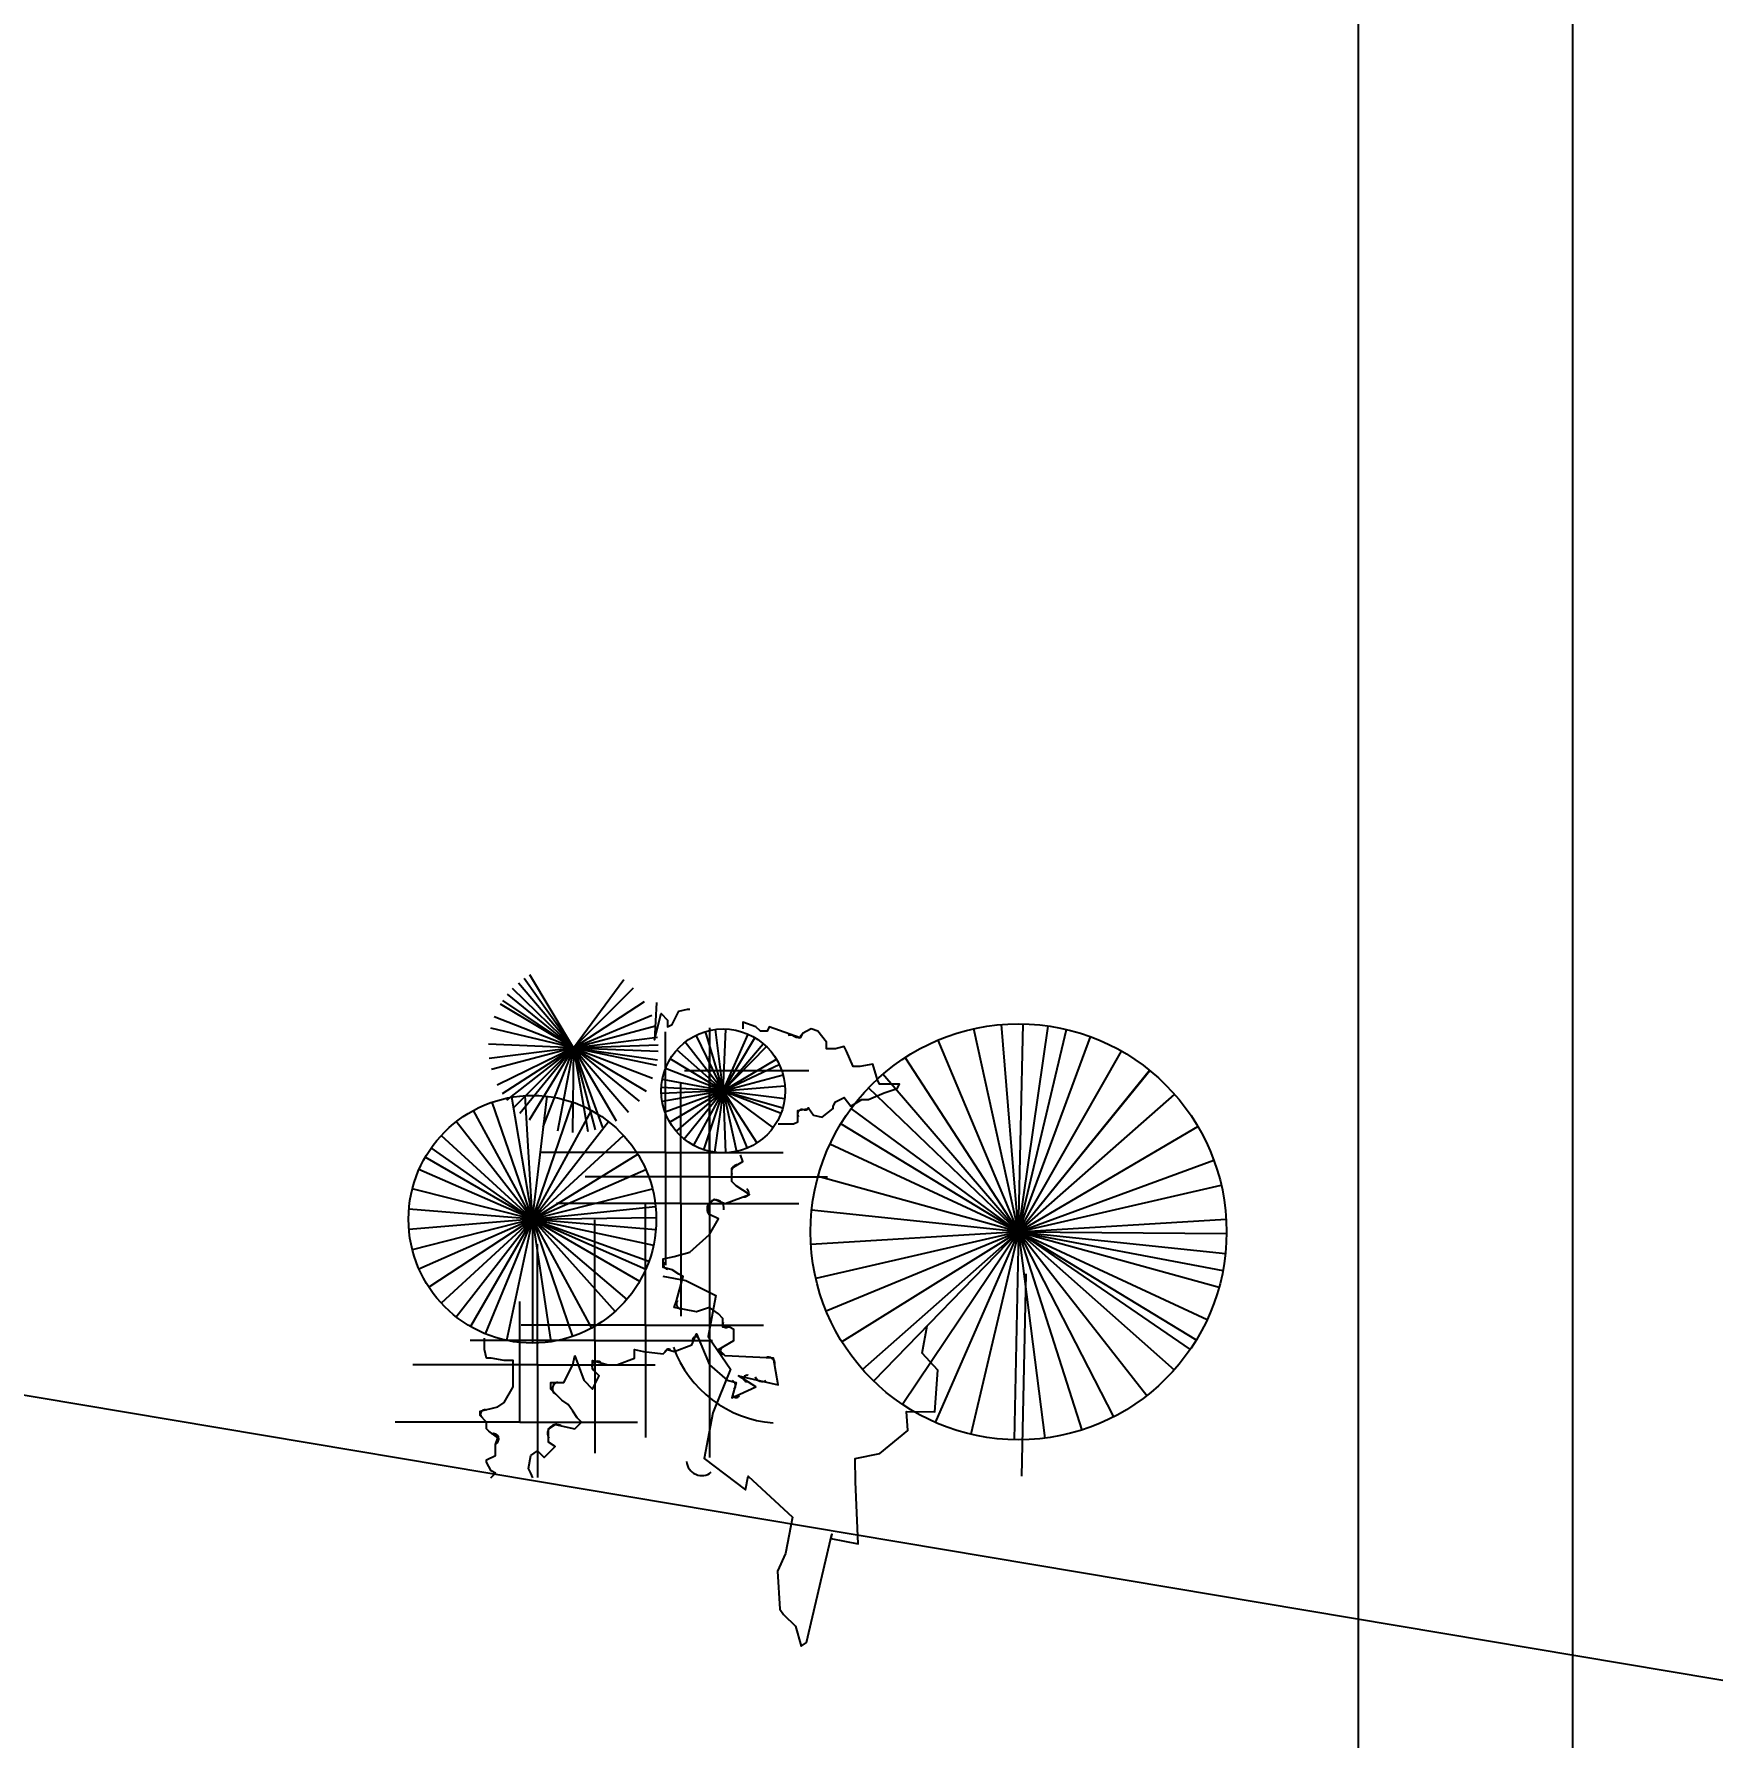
# Model space of a CAD drawing. Header units: millimetres. Extents: x 387 to 811, y 539 to 827.
# Drawn here: x 518.936 to 522.553, y 744.892 to 748.564 of the extents above; entities that cross this region are included whole.
import ezdxf

# ---------------------------------------------------------------- set-up
doc = ezdxf.new("R2010")
doc.units = ezdxf.units.MM
doc.layers.add('cuvas de nível', color=51, linetype='Continuous')
doc.layers.add('vegetação', color=112, linetype='Continuous')
doc.styles.add('ROMANS', font='romans')
doc.dimstyles.new('Cotas_trabalho', dxfattribs={"dimtxt": 0.15, "dimasz": 0.05, "dimexe": 0.2, "dimexo": 0.2, "dimgap": 0.1, "dimtad": 1, "dimzin": 4, "dimdsep": 46, "dimtxsty": 'ROMANS', "dimblk": 'DOT', "dimcen": 0.5, "dimclrd": 256, "dimclre": 256, "dimclrt": 256, "dimadec": 0, "dimazin": 0, "dimtfac": 0.666667, "dimtmove": 2, "dimatfit": 0, "dimldrblk": 'DOT', "dimfxl": 1, "dimtolj": 1, "dimtzin": 4, "dimarcsym": 0})

# ---------------------------------------------------------------- blocks, each defined once
blk = doc.blocks.new('_DOT')
at = {"color": 0, "linetype": 'ByBlock'}
blk.add_line((-0.5, 0), (-1, 0), dxfattribs=at)
at = {"color": 0, "linetype": 'ByBlock', "const_width": 0.5}
blk.add_lwpolyline([(-0.25, 0, 1), (0.25, 0, 1)], format="xyb", close=True, dxfattribs=at)
blk = doc.blocks.new('*D161')
at = {"lineweight": -2}
blk.add_line((522.2513, 750.2345), (522.2513, 738.2101), dxfattribs=at)
at = {"layer": 'Defpoints', "color": 0}
for p in [(522.2513, 750.2845), (522.2513, 738.1601), (522.2513, 738.1601)]:
    blk.add_point(p, dxfattribs=at)
at = {"lineweight": -2, "xscale": 0.05, "yscale": 0.05, "zscale": 0.05}
for p, rotation in [((522.2513, 750.2845), 90), ((522.2513, 738.1601), 270)]:
    blk.add_blockref('_DOT', p, dxfattribs=dict(at, rotation=rotation))
at = {"insert": (522.0763, 744.2223), "char_height": 0.15, "attachment_point": 5, "rotation": 90, "style": 'ROMANS'}
blk.add_mtext('\\A1;12.12', dxfattribs=at)
blk = doc.blocks.new('*D162')
at = {"lineweight": -2}
for p, q in [((521.9887, 773.1601), (521.9893, 773.1601)), ((521.7893, 773.1101), (521.7893, 738.21))]:
    blk.add_line(p, q, dxfattribs=at)
at = {"layer": 'Defpoints', "color": 0}
for p in [(521.7887, 773.1601, 54), (521.7893, 738.16, 20.5879), (521.7893, 738.16)]:
    blk.add_point(p, dxfattribs=at)
at = {"lineweight": -2, "xscale": 0.05, "yscale": 0.05, "zscale": 0.05}
for p, rotation in [((521.7893, 773.1601), 90), ((521.7893, 738.16), 270)]:
    blk.add_blockref('_DOT', p, dxfattribs=dict(at, rotation=rotation))
at = {"insert": (521.6143, 755.66), "char_height": 0.15, "attachment_point": 5, "rotation": 90, "style": 'ROMANS'}
blk.add_mtext('\\A1;35.00', dxfattribs=at)

msp = doc.modelspace()

# ---------------------------------------------------------------- linework, layer by layer
at = {"layer": 'cuvas de nível'}
msp.add_polyline3d([(501.0135, 748.4948, 105), (508.3407, 747.2934, 105), (516.4007, 746.0534, 105), (522.9471, 744.9542, 105)], dxfattribs=at)
at = {"layer": 'vegetação'}
for p, q in [((520.0981, 746.3796, 54), (520.0045, 746.5367, 54)), ((520.0981, 746.3796, 54), (520.0045, 746.5367, 54)), ((520.0981, 746.3796, 54), (519.9561, 746.4948, 54)), ((520.0981, 746.3796, 54), (519.9561, 746.4948, 54)), ((520.0981, 746.3796, 54), (519.967, 746.5071, 54)), ((520.0981, 746.3796, 54), (519.967, 746.5071, 54)), ((520.0981, 746.3796, 54), (519.9799, 746.5191, 54)), ((520.0981, 746.3796, 54), (519.9799, 746.5191, 54)), ((520.0981, 746.3796, 54), (519.9919, 746.5285, 54)), ((520.0981, 746.3796, 54), (519.9919, 746.5285, 54)), ((520.0981, 746.3796, 54), (520.2069, 746.5266, 54)), ((520.0981, 746.3796, 54), (520.2069, 746.5266, 54)), ((520.0981, 746.3796, 54), (520.2275, 746.5089, 54)), ((520.0981, 746.3796, 54), (520.2275, 746.5089, 54)), ((520.0981, 746.3796, 54), (519.941, 746.4732, 54)), ((520.0981, 746.3796, 54), (519.941, 746.4732, 54)), ((520.0981, 746.3796, 54), (519.9464, 746.4816, 54)), ((520.0981, 746.3796, 54), (519.9464, 746.4816, 54)), ((520.0981, 746.3796, 54), (520.2516, 746.479, 54)), ((520.0981, 746.3796, 54), (520.2516, 746.479, 54)), ((520.0981, 746.3796, 54), (520.2516, 746.479, 54)), ((520.0981, 746.3796, 54), (520.2516, 746.479, 54)), ((520.0981, 746.3796, 54), (519.9202, 746.4218, 54)), ((520.0981, 746.3796, 54), (519.9202, 746.4218, 54)), ((520.0981, 746.3796, 54), (519.9278, 746.4461, 54)), ((520.0981, 746.3796, 54), (519.9278, 746.4461, 54)), ((520.0981, 746.3796, 54), (520.2669, 746.45, 54)), ((520.0981, 746.3796, 54), (520.2669, 746.45, 54)), ((520.0981, 746.3796, 54), (520.2749, 746.4267, 54)), ((520.0981, 746.3796, 54), (520.2749, 746.4267, 54)), ((520.3914, 746.4223, 54), (520.3914, 745.4965, 54)), ((520.3914, 746.4223, 54), (520.3914, 745.4965, 54)), ((520.421, 746.2865, 54), (520.4265, 746.4199, 54)), ((520.421, 746.2865, 54), (520.4265, 746.4199, 54)), ((521.0574, 745.9828, 54), (520.9611, 746.4205, 54)), ((521.0574, 745.9828, 54), (520.9611, 746.4205, 54)), ((521.0574, 745.9828, 54), (521.0207, 746.4295, 54)), ((521.0574, 745.9828, 54), (521.0207, 746.4295, 54)), ((521.0574, 745.9828, 54), (521.0671, 746.4308, 54)), ((521.0574, 745.9828, 54), (521.0671, 746.4308, 54)), ((521.0574, 745.9828, 54), (521.121, 746.4264, 54)), ((521.0574, 745.9828, 54), (521.121, 746.4264, 54)), ((520.0981, 746.3796, 54), (519.9154, 746.3871, 54)), ((520.0981, 746.3796, 54), (519.9154, 746.3871, 54)), ((520.0981, 746.3796, 54), (520.2796, 746.4022, 54)), ((520.0981, 746.3796, 54), (520.2796, 746.4022, 54)), ((520.0981, 746.3796, 54), (520.2809, 746.3862, 54)), ((520.0981, 746.3796, 54), (520.2809, 746.3862, 54)), ((520.2966, 746.1535, 54), (520.2966, 746.4136, 54)), ((520.2966, 746.1535, 54), (520.2966, 746.4136, 54)), ((520.421, 746.2865, 54), (520.3387, 746.3916, 54)), ((520.421, 746.2865, 54), (520.3387, 746.3916, 54)), ((520.421, 746.2865, 54), (520.3624, 746.4064, 54)), ((520.421, 746.2865, 54), (520.3624, 746.4064, 54)), ((520.421, 746.2865, 54), (520.3829, 746.4144, 54)), ((520.421, 746.2865, 54), (520.3829, 746.4144, 54)), ((520.421, 746.2865, 54), (520.4045, 746.4189, 54)), ((520.421, 746.2865, 54), (520.4045, 746.4189, 54)), ((520.421, 746.2865, 54), (520.4745, 746.4088, 54)), ((520.421, 746.2865, 54), (520.4745, 746.4088, 54)), ((520.421, 746.2865, 54), (520.4893, 746.4012, 54)), ((520.421, 746.2865, 54), (520.4893, 746.4012, 54)), ((520.421, 746.2865, 54), (520.5073, 746.3883, 54)), ((520.421, 746.2865, 54), (520.5073, 746.3883, 54)), ((521.0574, 745.9828, 54), (520.8844, 746.3962, 54)), ((521.0574, 745.9828, 54), (520.8844, 746.3962, 54)), ((521.0574, 745.9828, 54), (521.1605, 746.4189, 54)), ((521.0574, 745.9828, 54), (521.1605, 746.4189, 54)), ((521.0574, 745.9828, 54), (521.2121, 746.4034, 54)), ((521.0574, 745.9828, 54), (521.2121, 746.4034, 54)), ((520.0981, 746.3796, 54), (519.9167, 746.3566, 54)), ((520.0981, 746.3796, 54), (519.9167, 746.3566, 54)), ((520.0981, 746.3796, 54), (519.9214, 746.3324, 54)), ((520.0981, 746.3796, 54), (519.9214, 746.3324, 54)), ((520.0981, 746.3796, 54), (519.9338, 746.2992, 54)), ((520.0981, 746.3796, 54), (519.9338, 746.2992, 54)), ((520.0981, 746.3796, 54), (519.9447, 746.2801, 54)), ((520.0981, 746.3796, 54), (519.9447, 746.2801, 54)), ((520.0981, 746.3796, 54), (519.9542, 746.2668, 54)), ((520.0981, 746.3796, 54), (519.9542, 746.2668, 54)), ((520.0981, 746.3796, 54), (519.9688, 746.2502, 54)), ((520.0981, 746.3796, 54), (519.9688, 746.2502, 54)), ((520.0981, 746.3796, 54), (519.9829, 746.2376, 54)), ((520.0981, 746.3796, 54), (519.9829, 746.2376, 54)), ((520.0981, 746.3796, 54), (520.003, 746.2234, 54)), ((520.0981, 746.3796, 54), (520.003, 746.2234, 54)), ((520.0981, 746.3796, 54), (520.0324, 746.2089, 54)), ((520.0981, 746.3796, 54), (520.0324, 746.2089, 54)), ((520.0981, 746.3796, 54), (520.064, 746.1999, 54)), ((520.0981, 746.3796, 54), (520.064, 746.1999, 54)), ((520.0981, 746.3796, 54), (520.0966, 746.1967, 54)), ((520.0981, 746.3796, 54), (520.0966, 746.1967, 54)), ((520.0981, 746.3796, 54), (520.2173, 746.2408, 54)), ((520.0981, 746.3796, 54), (520.1906, 746.2218, 54)), ((520.0981, 746.3796, 54), (520.2688, 746.3139, 54)), ((520.0981, 746.3796, 54), (520.2553, 746.286, 54)), ((520.0981, 746.3796, 54), (520.2402, 746.2643, 54)), ((520.0981, 746.3796, 54), (520.2402, 746.2643, 54)), ((520.0981, 746.3796, 54), (520.2792, 746.3535, 54)), ((520.0981, 746.3796, 54), (520.2809, 746.372, 54)), ((520.0981, 746.3796, 54), (520.2771, 746.342, 54)), ((520.0981, 746.3796, 54), (520.1293, 746.1993, 54)), ((520.0981, 746.3796, 54), (520.1453, 746.2029, 54)), ((520.0981, 746.3796, 54), (520.161, 746.2078, 54)), ((520.0981, 746.3796, 54), (520.2173, 746.2408, 54)), ((520.0981, 746.3796, 54), (520.1906, 746.2218, 54)), ((520.0981, 746.3796, 54), (520.2688, 746.3139, 54)), ((520.0981, 746.3796, 54), (520.2553, 746.286, 54)), ((520.0981, 746.3796, 54), (520.2402, 746.2643, 54)), ((520.0981, 746.3796, 54), (520.2402, 746.2643, 54)), ((520.0981, 746.3796, 54), (520.2792, 746.3535, 54)), ((520.0981, 746.3796, 54), (520.2809, 746.372, 54)), ((520.0981, 746.3796, 54), (520.2771, 746.342, 54)), ((520.0981, 746.3796, 54), (520.1293, 746.1993, 54)), ((520.0981, 746.3796, 54), (520.1453, 746.2029, 54)), ((520.0981, 746.3796, 54), (520.161, 746.2078, 54)), ((520.421, 746.2865, 54), (520.307, 746.3559, 54)), ((520.421, 746.2865, 54), (520.307, 746.3559, 54)), ((520.421, 746.2865, 54), (520.3213, 746.3752, 54)), ((520.421, 746.2865, 54), (520.3213, 746.3752, 54)), ((520.3917, 746.1011, 54), (520.3917, 746.3612, 54)), ((520.3917, 746.1011, 54), (520.3917, 746.3612, 54)), ((520.421, 746.2865, 54), (520.5141, 746.3822, 54)), ((520.421, 746.2865, 54), (520.5141, 746.3822, 54)), ((520.421, 746.2865, 54), (520.5357, 746.3548, 54)), ((520.421, 746.2865, 54), (520.5357, 746.3548, 54)), ((521.0574, 745.9828, 54), (520.8134, 746.3587, 54)), ((521.0574, 745.9828, 54), (520.8134, 746.3587, 54)), ((521.0574, 745.9828, 54), (521.2792, 746.3722, 54)), ((521.0574, 745.9828, 54), (521.2792, 746.3722, 54)), ((520.421, 746.2865, 54), (520.2899, 746.3114, 54)), ((520.421, 746.2865, 54), (520.2899, 746.3114, 54)), ((520.421, 746.2865, 54), (520.2965, 746.3345, 54)), ((520.421, 746.2865, 54), (520.2965, 746.3345, 54)), ((520.6058, 746.3297, 54), (520.3373, 746.3297, 54)), ((520.6058, 746.3297, 54), (520.3373, 746.3297, 54)), ((520.421, 746.2865, 54), (520.5418, 746.3434, 54)), ((520.421, 746.2865, 54), (520.5418, 746.3434, 54)), ((520.421, 746.2865, 54), (520.55, 746.3209, 54)), ((520.421, 746.2865, 54), (520.55, 746.3209, 54)), ((520.421, 746.2865, 54), (520.55, 746.3209, 54)), ((520.421, 746.2865, 54), (520.55, 746.3209, 54)), ((521.0574, 745.9828, 54), (520.7651, 746.3226, 54)), ((521.0574, 745.9828, 54), (520.7651, 746.3226, 54)), ((521.0574, 745.9828, 54), (521.3396, 746.331, 54)), ((521.0574, 745.9828, 54), (521.3396, 746.331, 54)), ((521.0574, 745.9828, 54), (521.3403, 746.3304, 54)), ((521.0574, 745.9828, 54), (521.3403, 746.3304, 54)), ((520.0099, 746.0099, 54), (519.9659, 746.2732, 54)), ((520.0099, 746.0099, 54), (519.9659, 746.2732, 54)), ((520.0099, 746.0099, 54), (519.9942, 746.2764, 54)), ((520.0099, 746.0099, 54), (519.9942, 746.2764, 54)), ((520.0099, 746.0099, 54), (520.042, 746.2749, 54)), ((520.0099, 746.0099, 54), (520.042, 746.2749, 54)), ((520.421, 746.2865, 54), (520.2877, 746.281, 54)), ((520.421, 746.2865, 54), (520.2877, 746.281, 54)), ((520.421, 746.2865, 54), (520.2878, 746.2936, 54)), ((520.421, 746.2865, 54), (520.2878, 746.2936, 54)), ((520.421, 746.2865, 54), (520.2895, 746.2638, 54)), ((520.421, 746.2865, 54), (520.2895, 746.2638, 54)), ((520.421, 746.2865, 54), (520.2957, 746.2407, 54)), ((520.421, 746.2865, 54), (520.2957, 746.2407, 54)), ((520.421, 746.2865, 54), (520.3059, 746.219, 54)), ((520.421, 746.2865, 54), (520.3059, 746.219, 54)), ((520.421, 746.2865, 54), (520.3198, 746.1995, 54)), ((520.421, 746.2865, 54), (520.3198, 746.1995, 54)), ((520.3299, 746.0439, 54), (520.3299, 746.3041, 54)), ((520.3299, 746.0439, 54), (520.3299, 746.3041, 54)), ((520.421, 746.2865, 54), (520.3369, 746.1829, 54)), ((520.421, 746.2865, 54), (520.3369, 746.1829, 54)), ((520.421, 746.2865, 54), (520.3369, 746.1829, 54)), ((520.421, 746.2865, 54), (520.3369, 746.1829, 54)), ((520.421, 746.2865, 54), (520.3568, 746.1695, 54)), ((520.421, 746.2865, 54), (520.3568, 746.1695, 54)), ((520.421, 746.2865, 54), (520.3787, 746.1599, 54)), ((520.421, 746.2865, 54), (520.3787, 746.1599, 54)), ((520.421, 746.2865, 54), (520.402, 746.1544, 54)), ((520.421, 746.2865, 54), (520.402, 746.1544, 54)), ((520.421, 746.2865, 54), (520.5541, 746.2973, 54)), ((520.421, 746.2865, 54), (520.5541, 746.2973, 54)), ((520.421, 746.2865, 54), (520.5535, 746.27, 54)), ((520.421, 746.2865, 54), (520.5456, 746.2385, 54)), ((520.421, 746.2865, 54), (520.5494, 746.2499, 54)), ((520.421, 746.2865, 54), (520.4259, 746.1531, 54)), ((520.421, 746.2865, 54), (520.4496, 746.1561, 54)), ((520.421, 746.2865, 54), (520.5283, 746.2071, 54)), ((520.421, 746.2865, 54), (520.4936, 746.1745, 54)), ((520.421, 746.2865, 54), (520.4724, 746.1633, 54)), ((520.421, 746.2865, 54), (520.4936, 746.1745, 54)), ((520.421, 746.2865, 54), (520.5535, 746.27, 54)), ((520.421, 746.2865, 54), (520.5456, 746.2385, 54)), ((520.421, 746.2865, 54), (520.5494, 746.2499, 54)), ((520.421, 746.2865, 54), (520.4259, 746.1531, 54)), ((520.421, 746.2865, 54), (520.4496, 746.1561, 54)), ((520.421, 746.2865, 54), (520.5283, 746.2071, 54)), ((520.421, 746.2865, 54), (520.4936, 746.1745, 54)), ((520.421, 746.2865, 54), (520.4724, 746.1633, 54)), ((520.421, 746.2865, 54), (520.4936, 746.1745, 54)), ((521.0574, 745.9828, 54), (520.7343, 746.2934, 54)), ((521.0574, 745.9828, 54), (520.7343, 746.2934, 54)), ((521.0574, 745.9828, 54), (521.3937, 746.2791, 54)), ((521.0574, 745.9828, 54), (521.3937, 746.2791, 54)), ((520.0099, 746.0099, 54), (519.8828, 746.2447, 54)), ((520.0099, 746.0099, 54), (519.8828, 746.2447, 54)), ((520.0099, 746.0099, 54), (519.9232, 746.2624, 54)), ((520.0099, 746.0099, 54), (519.9232, 746.2624, 54)), ((520.0099, 746.0099, 54), (520.0965, 746.2624, 54)), ((520.0099, 746.0099, 54), (520.0965, 746.2624, 54)), ((520.0099, 746.0099, 54), (520.1369, 746.2447, 54)), ((520.0099, 746.0099, 54), (520.1369, 746.2447, 54)), ((521.0574, 745.9828, 54), (520.6969, 746.249, 54)), ((521.0574, 745.9828, 54), (520.6969, 746.249, 54)), ((520.0099, 746.0099, 54), (519.8459, 746.2205, 54)), ((520.0099, 746.0099, 54), (519.8459, 746.2205, 54)), ((520.0099, 746.0099, 54), (520.1738, 746.2205, 54)), ((520.0099, 746.0099, 54), (520.1738, 746.2205, 54)), ((521.0574, 745.9828, 54), (520.6744, 746.2156, 54)), ((521.0574, 745.9828, 54), (520.6744, 746.2156, 54)), ((521.0574, 745.9828, 54), (521.4439, 746.2096, 54)), ((521.0574, 745.9828, 54), (521.4439, 746.2096, 54)), ((520.0099, 746.0099, 54), (519.7917, 746.1638, 54)), ((520.0099, 746.0099, 54), (519.7917, 746.1638, 54)), ((520.0099, 746.0099, 54), (519.8135, 746.1907, 54)), ((520.0099, 746.0099, 54), (519.8135, 746.1907, 54)), ((520.0099, 746.0099, 54), (520.2063, 746.1907, 54)), ((520.0099, 746.0099, 54), (520.2063, 746.1907, 54)), ((521.0574, 745.9828, 54), (520.6509, 746.1717, 54)), ((521.0574, 745.9828, 54), (520.6509, 746.1717, 54)), ((520.0099, 746.0099, 54), (519.7788, 746.1436, 54)), ((520.0099, 746.0099, 54), (519.7788, 746.1436, 54)), ((520.0099, 746.0099, 54), (520.2371, 746.15, 54)), ((520.0099, 746.0099, 54), (520.2371, 746.15, 54)), ((520.2966, 746.1535, 54), (520.0282, 746.1535, 54)), ((520.2966, 746.1535, 54), (520.0282, 746.1535, 54)), ((520.2966, 746.1535, 54), (520.2966, 745.9109, 54)), ((520.2966, 746.1535, 54), (520.5504, 746.1535, 54)), ((520.2966, 746.1535, 54), (520.2966, 745.9109, 54)), ((520.2966, 746.1535, 54), (520.5504, 746.1535, 54)), ((521.0574, 745.9828, 54), (521.4782, 746.137, 54)), ((521.0574, 745.9828, 54), (521.4782, 746.137, 54)), ((520.0099, 746.0099, 54), (519.7654, 746.1171, 54)), ((520.0099, 746.0099, 54), (519.7654, 746.1171, 54)), ((520.0099, 746.0099, 54), (520.2543, 746.1171, 54)), ((520.0099, 746.0099, 54), (520.2543, 746.1171, 54)), ((520.3917, 746.1011, 54), (520.1233, 746.1011, 54)), ((520.3917, 746.1011, 54), (520.1233, 746.1011, 54)), ((520.3917, 746.1011, 54), (520.6455, 746.1011, 54)), ((520.3917, 746.1011, 54), (520.3917, 745.8585, 54)), ((520.3917, 746.1011, 54), (520.6455, 746.1011, 54)), ((520.3917, 746.1011, 54), (520.3917, 745.8585, 54)), ((521.0574, 745.9828, 54), (520.6254, 746.1022, 54)), ((521.0574, 745.9828, 54), (520.6254, 746.1022, 54)), ((520.0099, 746.0099, 54), (519.7511, 746.0754, 54)), ((520.0099, 746.0099, 54), (519.7511, 746.0754, 54)), ((520.0099, 746.0099, 54), (520.2686, 746.0754, 54)), ((520.0099, 746.0099, 54), (520.2686, 746.0754, 54)), ((521.0574, 745.9828, 54), (521.4942, 746.0833, 54)), ((521.0574, 745.9828, 54), (521.4942, 746.0833, 54)), ((520.0099, 746.0099, 54), (519.7438, 746.0319, 54)), ((520.0099, 746.0099, 54), (519.7438, 746.0319, 54)), ((520.0099, 746.0099, 54), (520.2754, 746.0375, 54)), ((520.0099, 746.0099, 54), (520.2754, 746.0375, 54)), ((520.3299, 746.0439, 54), (520.0615, 746.0439, 54)), ((520.3299, 746.0439, 54), (520.0615, 746.0439, 54)), ((520.2538, 745.782, 54), (520.2538, 746.0422, 54)), ((520.2538, 745.782, 54), (520.2538, 746.0422, 54)), ((520.3299, 746.0439, 54), (520.5837, 746.0439, 54)), ((520.3299, 746.0439, 54), (520.3299, 745.8013, 54)), ((520.3299, 746.0439, 54), (520.5837, 746.0439, 54)), ((520.3299, 746.0439, 54), (520.3299, 745.8013, 54)), ((521.0574, 745.9828, 54), (520.6116, 746.0295, 54)), ((521.0574, 745.9828, 54), (520.6116, 746.0295, 54)), ((520.0099, 746.0099, 54), (519.7438, 745.9878, 54)), ((520.0099, 746.0099, 54), (519.7438, 745.9878, 54)), ((520.0099, 746.0099, 54), (519.7511, 745.9444, 54)), ((520.0099, 746.0099, 54), (519.7511, 745.9444, 54)), ((520.0099, 746.0099, 54), (519.7654, 745.9027, 54)), ((520.0099, 746.0099, 54), (519.7654, 745.9027, 54)), ((520.0099, 746.0099, 54), (519.7864, 745.8639, 54)), ((520.0099, 746.0099, 54), (519.7864, 745.8639, 54)), ((520.0099, 746.0099, 54), (519.8135, 745.8291, 54)), ((520.0099, 746.0099, 54), (519.8135, 745.8291, 54)), ((520.0099, 746.0099, 54), (519.8459, 745.7992, 54)), ((520.0099, 746.0099, 54), (519.8459, 745.7992, 54)), ((520.0099, 746.0099, 54), (519.8762, 745.7789, 54)), ((520.0099, 746.0099, 54), (519.8762, 745.7789, 54)), ((520.0099, 746.0099, 54), (519.9084, 745.763, 54)), ((520.0099, 746.0099, 54), (519.9084, 745.763, 54)), ((520.0099, 746.0099, 54), (519.9541, 745.7488, 54)), ((520.0099, 746.0099, 54), (519.9541, 745.7488, 54)), ((520.0099, 746.0099, 54), (519.9541, 745.7488, 54)), ((520.0099, 746.0099, 54), (519.9541, 745.7488, 54)), ((520.0099, 746.0099, 54), (520.2768, 746.0136, 54)), ((520.0099, 746.0099, 54), (520.2768, 746.0136, 54)), ((520.0099, 746.0099, 54), (520.2709, 745.9541, 54)), ((520.0099, 746.0099, 54), (520.2759, 745.9878, 54)), ((520.0099, 746.0099, 54), (520.0965, 745.7574, 54)), ((520.0099, 746.0099, 54), (520.1369, 745.7751, 54)), ((520.0099, 746.0099, 54), (520.2133, 745.8371, 54)), ((520.0099, 746.0099, 54), (520.1883, 745.8113, 54)), ((520.0099, 746.0099, 54), (520.2543, 745.9027, 54)), ((520.0099, 746.0099, 54), (520.2409, 745.8762, 54)), ((520.0099, 746.0099, 54), (520.2409, 745.8762, 54)), ((520.0099, 746.0099, 54), (520.2611, 745.9196, 54)), ((520.0099, 746.0099, 54), (520.0099, 745.743, 54)), ((520.0099, 746.0099, 54), (520.0494, 745.7459, 54)), ((520.0099, 746.0099, 54), (520.2709, 745.9541, 54)), ((520.0099, 746.0099, 54), (520.2759, 745.9878, 54)), ((520.0099, 746.0099, 54), (520.0965, 745.7574, 54)), ((520.0099, 746.0099, 54), (520.1369, 745.7751, 54)), ((520.0099, 746.0099, 54), (520.2133, 745.8371, 54)), ((520.0099, 746.0099, 54), (520.1883, 745.8113, 54)), ((520.0099, 746.0099, 54), (520.2543, 745.9027, 54)), ((520.0099, 746.0099, 54), (520.2409, 745.8762, 54)), ((520.0099, 746.0099, 54), (520.2409, 745.8762, 54)), ((520.0099, 746.0099, 54), (520.2611, 745.9196, 54)), ((520.0099, 746.0099, 54), (520.0099, 745.743, 54)), ((520.0099, 746.0099, 54), (520.0494, 745.7459, 54)), ((520.1444, 745.7487, 54), (520.1444, 746.0088, 54)), ((520.1444, 745.7487, 54), (520.1444, 746.0088, 54)), ((521.0574, 745.9828, 54), (520.61, 745.9554, 54)), ((521.0574, 745.9828, 54), (520.61, 745.9554, 54)), ((521.0574, 745.9828, 54), (520.6206, 745.8822, 54)), ((521.0574, 745.9828, 54), (520.6206, 745.8822, 54)), ((521.0574, 745.9828, 54), (520.6431, 745.8117, 54)), ((521.0574, 745.9828, 54), (520.6431, 745.8117, 54)), ((521.0574, 745.9828, 54), (520.6769, 745.7458, 54)), ((521.0574, 745.9828, 54), (520.6769, 745.7458, 54)), ((521.0574, 745.9828, 54), (520.7211, 745.6864, 54)), ((521.0574, 745.9828, 54), (520.7211, 745.6864, 54)), ((521.0574, 745.9828, 54), (520.7451, 745.6612, 54)), ((521.0574, 745.9828, 54), (520.7451, 745.6612, 54)), ((521.0574, 745.9828, 54), (520.8076, 745.6106, 54)), ((521.0574, 745.9828, 54), (520.8076, 745.6106, 54)), ((521.0574, 745.9828, 54), (520.878, 745.572, 54)), ((521.0574, 745.9828, 54), (520.878, 745.572, 54)), ((521.0574, 745.9828, 54), (520.9543, 745.5466, 54)), ((521.0574, 745.9828, 54), (520.9543, 745.5466, 54)), ((521.0574, 745.9828, 54), (520.9543, 745.5466, 54)), ((521.0574, 745.9828, 54), (520.9543, 745.5466, 54)), ((521.0574, 745.9828, 54), (521.0477, 745.5347, 54)), ((521.0574, 745.9828, 54), (521.0477, 745.5347, 54)), ((521.0574, 745.9828, 54), (521.5048, 746.0101, 54)), ((521.0574, 745.9828, 54), (521.5048, 746.0101, 54)), ((521.0574, 745.9828, 54), (521.2621, 745.584, 54)), ((521.0574, 745.9828, 54), (521.4272, 745.7295, 54)), ((521.0574, 745.9828, 54), (521.4404, 745.7499, 54)), ((521.0574, 745.9828, 54), (521.3926, 745.6852, 54)), ((521.0574, 745.9828, 54), (521.4404, 745.7499, 54)), ((521.0574, 745.9828, 54), (521.3341, 745.6302, 54)), ((521.0574, 745.9828, 54), (521.4638, 745.7938, 54)), ((521.0574, 745.9828, 54), (521.4894, 745.8633, 54)), ((521.0574, 745.9828, 54), (521.1937, 745.5558, 54)), ((521.0574, 745.9828, 54), (521.5032, 745.936, 54)), ((521.0574, 745.9828, 54), (521.4978, 745.8993, 54)), ((521.0574, 745.9828, 54), (521.5056, 745.9793, 54)), ((521.0574, 745.9828, 54), (521.1141, 745.5381, 54)), ((521.0574, 745.9828, 54), (521.2621, 745.584, 54)), ((521.0574, 745.9828, 54), (521.4272, 745.7295, 54)), ((521.0574, 745.9828, 54), (521.4404, 745.7499, 54)), ((521.0574, 745.9828, 54), (521.3926, 745.6852, 54)), ((521.0574, 745.9828, 54), (521.4404, 745.7499, 54)), ((521.0574, 745.9828, 54), (521.3341, 745.6302, 54)), ((521.0574, 745.9828, 54), (521.4638, 745.7938, 54)), ((521.0574, 745.9828, 54), (521.4894, 745.8633, 54)), ((521.0574, 745.9828, 54), (521.1937, 745.5558, 54)), ((521.0574, 745.9828, 54), (521.5032, 745.936, 54)), ((521.0574, 745.9828, 54), (521.4978, 745.8993, 54)), ((521.0574, 745.9828, 54), (521.5056, 745.9793, 54)), ((521.0574, 745.9828, 54), (521.1141, 745.5381, 54)), ((520.0207, 745.6963, 54), (520.0207, 745.9565, 54)), ((520.0207, 745.6963, 54), (520.0207, 745.9565, 54)), ((521.0642, 745.456, 54), (521.0737, 745.8927, 54)), ((521.0642, 745.456, 54), (521.0737, 745.8927, 54)), ((519.9827, 745.5725, 54), (519.9827, 745.8326, 54)), ((519.9827, 745.5725, 54), (519.9827, 745.8326, 54)), ((520.2538, 745.782, 54), (519.9854, 745.782, 54)), ((520.2538, 745.782, 54), (519.9854, 745.782, 54)), ((520.2538, 745.782, 54), (520.2538, 745.5394, 54)), ((520.2538, 745.782, 54), (520.5076, 745.782, 54)), ((520.2538, 745.782, 54), (520.2538, 745.5394, 54)), ((520.2538, 745.782, 54), (520.5076, 745.782, 54)), ((520.1444, 745.7487, 54), (519.876, 745.7487, 54)), ((520.1444, 745.7487, 54), (519.876, 745.7487, 54)), ((520.1444, 745.7487, 54), (520.1444, 745.5061, 54)), ((520.1444, 745.7487, 54), (520.3982, 745.7487, 54)), ((520.1444, 745.7487, 54), (520.1444, 745.5061, 54)), ((520.1444, 745.7487, 54), (520.3982, 745.7487, 54)), ((520.0207, 745.6963, 54), (519.7523, 745.6963, 54)), ((520.0207, 745.6963, 54), (519.7523, 745.6963, 54)), ((520.0207, 745.6963, 54), (520.2745, 745.6963, 54)), ((520.0207, 745.6963, 54), (520.0207, 745.4537, 54)), ((520.0207, 745.6963, 54), (520.2745, 745.6963, 54)), ((520.0207, 745.6963, 54), (520.0207, 745.4537, 54)), ((519.9827, 745.5725, 54), (519.7143, 745.5725, 54)), ((519.9827, 745.5725, 54), (519.7143, 745.5725, 54)), ((519.9827, 745.5725, 54), (520.2365, 745.5725, 54)), ((519.9827, 745.5725, 54), (520.2365, 745.5725, 54))]:
    msp.add_line(p, q, dxfattribs=at)
at = {"layer": 'vegetação', "elevation": 54}
for points in [[(520.2776, 746.4773), (520.2728, 746.3964), (520.2871, 746.4535), (520.3013, 746.4392), (520.3013, 746.4249), (520.3109, 746.4297), (520.3251, 746.4583), (520.3251, 746.4583), (520.3442, 746.463), (520.3489, 746.463)], [(520.2776, 746.4773), (520.2728, 746.3964), (520.2871, 746.4535), (520.3013, 746.4392), (520.3013, 746.4249), (520.3109, 746.4297), (520.3251, 746.4583), (520.3251, 746.4583), (520.3442, 746.463), (520.3489, 746.463)], [(520.5392, 746.2154), (520.5725, 746.2154), (520.582, 746.2201), (520.582, 746.2392), (520.582, 746.244), (520.6058, 746.2487), (520.6153, 746.2344), (520.6343, 746.2297), (520.6581, 746.2487), (520.6581, 746.2535), (520.6628, 746.263), (520.6819, 746.2725), (520.6819, 746.2725), (520.6961, 746.2535), (520.7199, 746.2678), (520.7342, 746.2678), (520.7675, 746.2821), (520.796, 746.2916), (520.8008, 746.3011), (520.7722, 746.3011), (520.758, 746.3011), (520.7532, 746.3106), (520.7437, 746.344), (520.7152, 746.3392), (520.7056, 746.3392), (520.7009, 746.3392), (520.6866, 746.3725), (520.6819, 746.3821), (520.6628, 746.3773), (520.6628, 746.3773), (520.6438, 746.3773), (520.6438, 746.3916), (520.6248, 746.4154), (520.6105, 746.4202), (520.5915, 746.4106), (520.5867, 746.4011), (520.5201, 746.4249), (520.5154, 746.4154), (520.5011, 746.4154), (520.4916, 746.4249), (520.4631, 746.4344), (520.4631, 746.4202)], [(520.5392, 746.2154), (520.5725, 746.2154), (520.582, 746.2201), (520.582, 746.2392), (520.582, 746.244), (520.6058, 746.2487), (520.6153, 746.2344), (520.6343, 746.2297), (520.6581, 746.2487), (520.6581, 746.2535), (520.6628, 746.263), (520.6819, 746.2725), (520.6819, 746.2725), (520.6961, 746.2535), (520.7199, 746.2678), (520.7342, 746.2678), (520.7675, 746.2821), (520.796, 746.2916), (520.8008, 746.3011), (520.7722, 746.3011), (520.758, 746.3011), (520.7532, 746.3106), (520.7437, 746.344), (520.7152, 746.3392), (520.7056, 746.3392), (520.7009, 746.3392), (520.6866, 746.3725), (520.6819, 746.3821), (520.6628, 746.3773), (520.6628, 746.3773), (520.6438, 746.3773), (520.6438, 746.3916), (520.6248, 746.4154), (520.6105, 746.4202), (520.5915, 746.4106), (520.5867, 746.4011), (520.5201, 746.4249), (520.5154, 746.4154), (520.5011, 746.4154), (520.4916, 746.4249), (520.4631, 746.4344), (520.4631, 746.4202)], [(520.5626, 746.4107), (520.5626, 746.4066), (520.565, 746.4074), (520.5682, 746.4074), (520.5699, 746.4074), (520.5707, 746.4058), (520.5723, 746.405), (520.5739, 746.4042), (520.578, 746.4026), (520.5788, 746.4026), (520.5852, 746.4009), (520.5885, 746.405), (520.5885, 746.4058), (520.5934, 746.4115)], [(520.5626, 746.4107), (520.5626, 746.4066), (520.565, 746.4074), (520.5682, 746.4074), (520.5699, 746.4074), (520.5707, 746.4058), (520.5723, 746.405), (520.5739, 746.4042), (520.578, 746.4026), (520.5788, 746.4026), (520.5852, 746.4009), (520.5885, 746.405), (520.5885, 746.4058), (520.5934, 746.4115)], [(520.0105, 745.4527), (520.0064, 745.463), (520.0017, 745.4725), (520.0064, 745.5011), (520.0207, 745.5106), (520.035, 745.4963), (520.0588, 745.5201), (520.0445, 745.5296), (520.0445, 745.5582), (520.0588, 745.5677), (520.1016, 745.5582), (520.1158, 745.5725), (520.1063, 745.582), (520.0968, 745.5963), (520.0873, 745.6106), (520.073, 745.6201), (520.0493, 745.6439), (520.0493, 745.6582), (520.0778, 745.6582), (520.0968, 745.6963), (520.1016, 745.7154), (520.1206, 745.663), (520.1396, 745.6439), (520.1539, 745.6725), (520.1396, 745.6868), (520.1396, 745.7058), (520.1729, 745.6963), (520.1919, 745.6963), (520.23, 745.7106), (520.23, 745.7296), (520.249, 745.7249), (520.2918, 745.7201), (520.3013, 745.7296), (520.3156, 745.7249), (520.3537, 745.7392), (520.3632, 745.763), (520.3917, 745.6963), (520.4298, 745.663), (520.4488, 745.6582), (520.4393, 745.6249), (520.4916, 745.6487), (520.4536, 745.6725), (520.5392, 745.6534), (520.5297, 745.7106), (520.425, 745.7154), (520.4107, 745.7296), (520.444, 745.7487), (520.444, 745.7725), (520.4345, 745.7773), (520.4203, 745.7773), (520.4203, 745.7963), (520.4107, 745.8058), (520.3917, 745.8201), (520.3632, 745.8106), (520.3156, 745.8201), (520.3204, 745.8344), (520.3346, 745.8868), (520.3251, 745.8916), (520.3109, 745.9011), (520.2918, 745.9058), (520.2918, 745.9249), (520.3156, 745.9297), (520.3489, 745.9392), (520.3917, 745.9773), (520.4107, 746.0106), (520.3917, 746.0201), (520.387, 746.0392), (520.4012, 746.0535), (520.425, 746.0439), (520.4773, 746.063), (520.4488, 746.082), (520.4393, 746.0916), (520.4393, 746.1106), (520.4393, 746.1106), (520.4393, 746.1201), (520.4631, 746.1344), (520.4583, 746.1487)], [(520.0105, 745.4527), (520.0064, 745.463), (520.0017, 745.4725), (520.0064, 745.5011), (520.0207, 745.5106), (520.035, 745.4963), (520.0588, 745.5201), (520.0445, 745.5296), (520.0445, 745.5582), (520.0588, 745.5677), (520.1016, 745.5582), (520.1158, 745.5725), (520.1063, 745.582), (520.0968, 745.5963), (520.0873, 745.6106), (520.073, 745.6201), (520.0493, 745.6439), (520.0493, 745.6582), (520.0778, 745.6582), (520.0968, 745.6963), (520.1016, 745.7154), (520.1206, 745.663), (520.1396, 745.6439), (520.1539, 745.6725), (520.1396, 745.6868), (520.1396, 745.7058), (520.1729, 745.6963), (520.1919, 745.6963), (520.23, 745.7106), (520.23, 745.7296), (520.249, 745.7249), (520.2918, 745.7201), (520.3013, 745.7296), (520.3156, 745.7249), (520.3537, 745.7392), (520.3632, 745.763), (520.3917, 745.6963), (520.4298, 745.663), (520.4488, 745.6582), (520.4393, 745.6249), (520.4916, 745.6487), (520.4536, 745.6725), (520.5392, 745.6534), (520.5297, 745.7106), (520.425, 745.7154), (520.4107, 745.7296), (520.444, 745.7487), (520.444, 745.7725), (520.4345, 745.7773), (520.4203, 745.7773), (520.4203, 745.7963), (520.4107, 745.8058), (520.3917, 745.8201), (520.3632, 745.8106), (520.3156, 745.8201), (520.3204, 745.8344), (520.3346, 745.8868), (520.3251, 745.8916), (520.3109, 745.9011), (520.2918, 745.9058), (520.2918, 745.9249), (520.3156, 745.9297), (520.3489, 745.9392), (520.3917, 745.9773), (520.4107, 746.0106), (520.3917, 746.0201), (520.387, 746.0392), (520.4012, 746.0535), (520.425, 746.0439), (520.4773, 746.063), (520.4488, 746.082), (520.4393, 746.0916), (520.4393, 746.1106), (520.4393, 746.1106), (520.4393, 746.1201), (520.4631, 746.1344), (520.4583, 746.1487)], [(520.2911, 745.8871), (520.3402, 745.8779), (520.4052, 745.8454), (520.3961, 745.7963), (520.3887, 745.7571), (520.4366, 745.6872), (520.3986, 745.5928), (520.3802, 745.4947), (520.4693, 745.4272), (520.4748, 745.4566), (520.57, 745.3677), (520.5553, 745.2893), (520.5381, 745.2519), (520.543, 745.1697), (520.551, 745.158), (520.5768, 745.1329), (520.5891, 745.09), (520.6008, 745.098), (520.6547, 745.3316), (520.6528, 745.3217), (520.7118, 745.3107), (520.7062, 745.4438), (520.7056, 745.4947), (520.7583, 745.5051), (520.8185, 745.5547), (520.816, 745.5958), (520.8768, 745.5946), (520.8835, 745.6847), (520.8497, 745.7215), (520.8607, 745.7804)], [(520.2911, 745.8871), (520.3402, 745.8779), (520.4052, 745.8454), (520.3961, 745.7963), (520.3887, 745.7571), (520.4366, 745.6872), (520.3986, 745.5928), (520.3802, 745.4947), (520.4693, 745.4272), (520.4748, 745.4566), (520.57, 745.3677), (520.5553, 745.2893), (520.5381, 745.2519), (520.543, 745.1697), (520.551, 745.158), (520.5768, 745.1329), (520.5891, 745.09), (520.6008, 745.098), (520.6547, 745.3316), (520.6528, 745.3217), (520.7118, 745.3107), (520.7062, 745.4438), (520.7056, 745.4947), (520.7583, 745.5051), (520.8185, 745.5547), (520.816, 745.5958), (520.8768, 745.5946), (520.8835, 745.6847), (520.8497, 745.7215), (520.8607, 745.7804)], [(519.9201, 745.4527), (519.9303, 745.463), (519.9208, 745.4677), (519.9113, 745.4868), (519.9113, 745.4915), (519.9303, 745.5011), (519.9303, 745.5249), (519.9351, 745.5392), (519.9161, 745.5534), (519.9113, 745.5582), (519.9113, 745.5725), (519.8971, 745.5868), (519.8971, 745.5963), (519.9351, 745.6058), (519.9494, 745.6154), (519.9684, 745.6487), (519.9684, 745.7058), (519.9494, 745.7058), (519.9208, 745.7106), (519.9113, 745.7106), (519.9066, 745.7296), (519.9066, 745.7344), (519.9066, 745.7439), (519.9066, 745.7535)], [(519.9201, 745.4527), (519.9303, 745.463), (519.9208, 745.4677), (519.9113, 745.4868), (519.9113, 745.4915), (519.9303, 745.5011), (519.9303, 745.5249), (519.9351, 745.5392), (519.9161, 745.5534), (519.9113, 745.5582), (519.9113, 745.5725), (519.8971, 745.5868), (519.8971, 745.5963), (519.9351, 745.6058), (519.9494, 745.6154), (519.9684, 745.6487), (519.9684, 745.7058), (519.9494, 745.7058), (519.9208, 745.7106), (519.9113, 745.7106), (519.9066, 745.7296), (519.9066, 745.7344), (519.9066, 745.7439), (519.9066, 745.7535)]]:
    msp.add_lwpolyline(points, dxfattribs=at)
at = {"layer": 'vegetação'}
for centre, radius in [((520.421, 746.2865, 54), 0.1335), ((520.421, 746.2865, 54), 0.1335), ((521.0574, 745.9828, 54), 0.4482), ((521.0574, 745.9828, 54), 0.4482), ((520.0099, 746.0099, 54), 0.2669), ((520.0099, 746.0099, 54), 0.2669)]:
    msp.add_circle(centre, radius, dxfattribs=at)
for centre, radius, start, end in [((520.5917, 746.2362, 54), 0.0104, 69.3864, 212.4939), ((520.5917, 746.2362, 54), 0.0104, 69.3864, 212.4939), ((520.5978, 746.2526, 54), 0.00712, 249.3864, 352.6024), ((520.5978, 746.2526, 54), 0.00712, 249.3864, 352.6024), ((520.4547, 746.1121, 54), 0.0161, 96.6816, 198.4392), ((520.4547, 746.1121, 54), 0.0161, 96.6816, 198.4392), ((520.4665, 746.0676, 54), 0.00951, 262.3863, 55.1594), ((520.4665, 746.0676, 54), 0.00951, 262.3863, 55.1594), ((520.4059, 746.0323, 54), 0.0197, 119.0097, 219.1083), ((520.4059, 746.0323, 54), 0.0197, 119.0097, 219.1083), ((520.4049, 746.0341, 54), 0.0177, 347.8659, 119.0097), ((520.4049, 746.0341, 54), 0.0177, 347.8659, 119.0097), ((520.3038, 745.9135, 54), 0.0118, 155.5027, 254.8456), ((520.3038, 745.9135, 54), 0.0118, 155.5027, 254.8456), ((520.3308, 745.8277, 54), 0.0109, 137.8314, 272.8072), ((520.3308, 745.8277, 54), 0.0109, 137.8314, 272.8072), ((520.4269, 745.7833, 54), 0.00683, 145.8772, 315.4756), ((520.4269, 745.7833, 54), 0.00683, 145.8772, 315.4756), ((520.303, 745.7219, 54), 0.00811, 57.2283, 172.375), ((520.303, 745.7219, 54), 0.00811, 57.2283, 172.375), ((520.548, 745.8199, 54), 0.2496, 200.1038, 265.4803), ((520.548, 745.8199, 54), 0.2496, 200.1038, 265.4803), ((520.362, 745.7495, 54), 0.00697, 18.2346, 193.6927), ((520.362, 745.7495, 54), 0.00697, 18.2346, 193.6927), ((520.4241, 745.7268, 54), 0.00867, 96.4086, 263.5914), ((520.4241, 745.7268, 54), 0.00867, 96.4086, 263.5914), ((520.1491, 745.6932, 54), 0.0112, 43.5466, 223.0514), ((520.1491, 745.6932, 54), 0.0112, 43.5466, 223.0514), ((520.5186, 745.699, 54), 0.0137, 352.1428, 114.0509), ((520.5186, 745.699, 54), 0.0137, 352.1428, 114.0509), ((520.0669, 745.645, 54), 0.0141, 100.309, 238.7331), ((520.0669, 745.645, 54), 0.0141, 100.309, 238.7331), ((520.4379, 745.6521, 54), 0.00988, 309.13, 75.8986), ((520.4379, 745.6521, 54), 0.00988, 309.13, 75.8986), ((520.4721, 745.6667, 54), 0.00698, 67.2483, 268.5908), ((520.4721, 745.6667, 54), 0.00698, 67.2483, 268.5908), ((520.5046, 745.6754, 54), 0.0154, 199.5623, 303.5259), ((520.5046, 745.6754, 54), 0.0154, 199.5623, 303.5259), ((520.4488, 745.6333, 54), 0.0076, 190.177, 334.616), ((520.4488, 745.6333, 54), 0.0076, 190.177, 334.616), ((519.9076, 745.5904, 54), 0.00929, 59.7533, 222.9947), ((519.9076, 745.5904, 54), 0.00929, 59.7533, 222.9947), ((519.9254, 745.5364, 54), 0.0119, 295.5153, 107.1789), ((519.9254, 745.5364, 54), 0.0119, 295.5153, 107.1789), ((520.062, 745.5482, 54), 0.0195, 59.0874, 210.9821), ((520.062, 745.5482, 54), 0.0195, 59.0874, 210.9821), ((520.3748, 745.4904, 54), 0.0328, 184.5481, 308.6451), ((520.3748, 745.4904, 54), 0.0328, 184.5481, 308.6451)]:
    msp.add_arc(centre, radius, start, end, dxfattribs=at)

# ---------------------------------------------------------------- dimensions: what is measured, and where the dimension line sits
for base, p1, p2, picture, middle in [((521.7893, 738.16), (521.7887, 773.1601, 54), (521.7893, 738.16, 20.5879), '*D162', (521.6143, 755.66)), ((522.2513, 738.1601), (522.2513, 750.2845), (522.2513, 738.1601), '*D161', (522.0763, 744.2223))]:
    dim = msp.add_linear_dim(base=base, p1=p1, p2=p2, angle=90, dimstyle='Cotas_trabalho')
    dim.commit()
    dim.dimension.update_dxf_attribs({"geometry": picture, "text_midpoint": middle})

doc.saveas('drawing.dxf')
